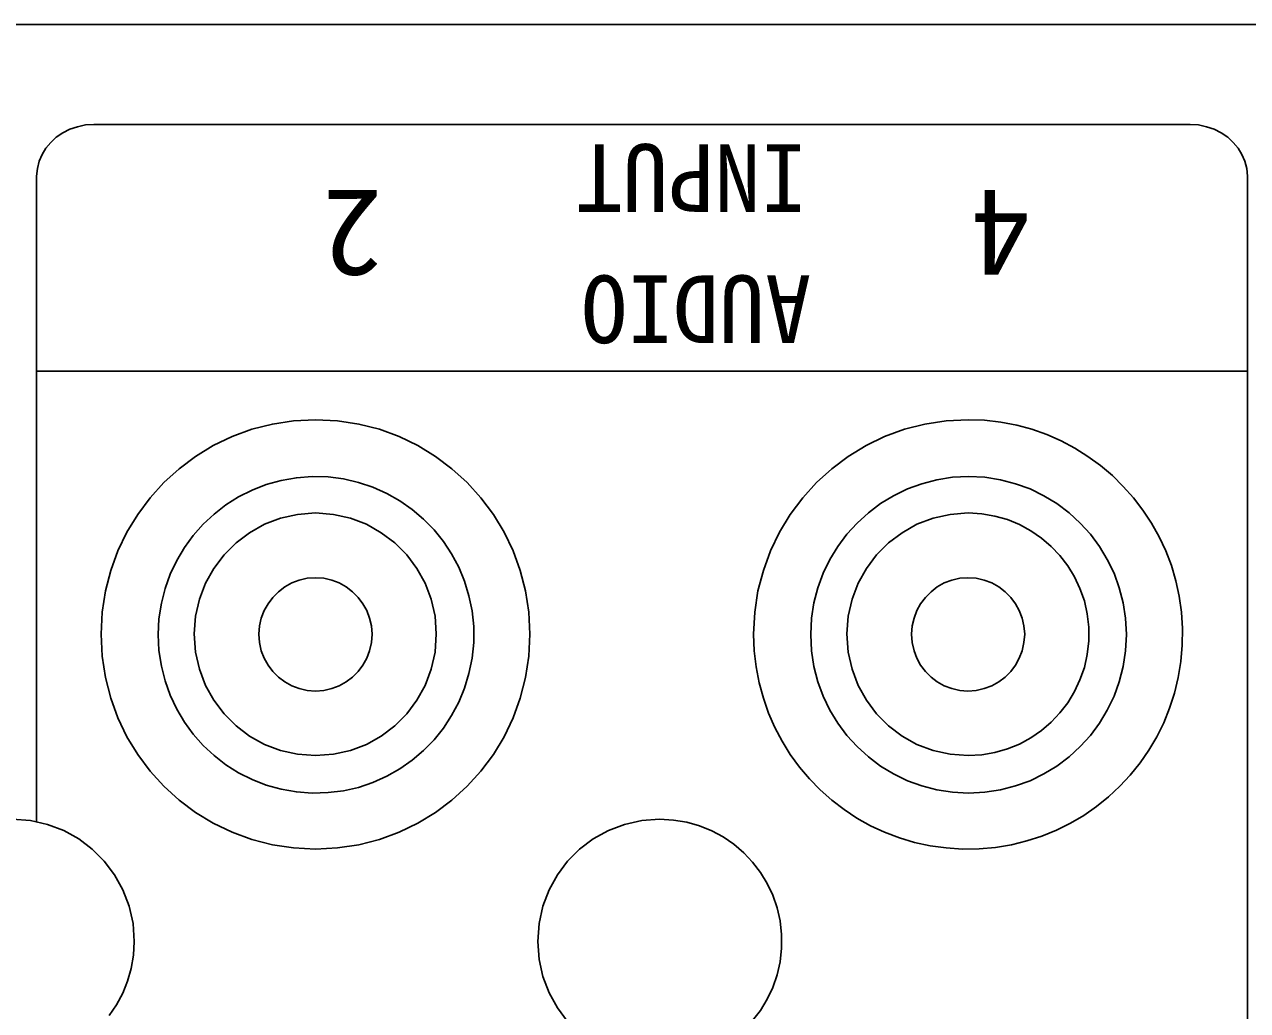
# Model space of a CAD drawing. Units: millimetres on the paper. Extents: x -139 to 141, y -98 to 91.
# Drawn here: x -9.59 to -2.56, y 54.63 to 60.29 of the extents above; entities that cross this region are included whole.
import ezdxf
from ezdxf.enums import TextEntityAlignment as Align

# ---------------------------------------------------------------- set-up
doc = ezdxf.new("R2010")
doc.units = ezdxf.units.MM
doc.layers.add('0-1_外形線', color=4, linetype='Continuous')
doc.styles.add('ＭＳ ゴシック', font='')
doc.styles.get('ＭＳ ゴシック').set_extended_font_data('MS Gothic')

msp = doc.modelspace()

# ---------------------------------------------------------------- linework, layer by layer
at = {"layer": '0-1_外形線'}
msp.add_line((30.556, 60.29), (-42.913, 60.29), dxfattribs=at)
for points in [[(-9.516, 59.419), (-9.512, 59.463), (-9.502, 59.504), (-9.485, 59.544), (-9.463, 59.58), (-9.435, 59.613), (-9.403, 59.643), (-9.366, 59.668), (-9.326, 59.688), (-9.282, 59.703), (-9.236, 59.713), (-9.188, 59.716)], [(-9.188, 59.716), (-9.187, 59.716), (-9.186, 59.716), (-9.185, 59.716), (-9.183, 59.716), (-9.18, 59.716), (-9.177, 59.716), (-9.174, 59.716), (-9.169, 59.716), (-9.165, 59.716), (-9.159, 59.716), (-9.154, 59.716), (-9.147, 59.716), (-9.14, 59.716), (-9.133, 59.716), (-9.125, 59.716), (-9.117, 59.716), (-9.108, 59.716), (-9.098, 59.716), (-9.089, 59.716), (-9.078, 59.716), (-9.067, 59.716), (-9.056, 59.716), (-9.044, 59.716), (-9.032, 59.716), (-9.019, 59.716), (-9.006, 59.716), (-8.992, 59.716), (-8.978, 59.716), (-8.963, 59.716), (-8.948, 59.716), (-8.933, 59.716), (-8.917, 59.716), (-8.884, 59.716), (-8.849, 59.716), (-8.812, 59.716), (-8.774, 59.716), (-8.734, 59.716), (-8.693, 59.716), (-8.65, 59.716)], [(-8.65, 59.716), (-8.606, 59.716), (-8.56, 59.716), (-8.513, 59.716), (-8.465, 59.716), (-8.415, 59.716), (-8.364, 59.716), (-8.311, 59.716), (-8.258, 59.716), (-8.203, 59.716), (-8.147, 59.716), (-8.09, 59.716), (-8.032, 59.716), (-7.972, 59.716), (-7.912, 59.716), (-7.851, 59.716), (-7.789, 59.716), (-7.726, 59.716), (-7.662, 59.716), (-7.597, 59.716), (-7.532, 59.716), (-7.465, 59.716), (-7.398, 59.716), (-7.331, 59.716), (-7.262, 59.716), (-7.193, 59.716), (-7.124, 59.716), (-7.054, 59.716), (-6.983, 59.716), (-6.912, 59.716), (-6.769, 59.716), (-6.624, 59.716), (-6.478, 59.716), (-6.331, 59.716), (-6.036, 59.716), (-5.741, 59.716), (-5.594, 59.716), (-5.448, 59.716), (-5.304, 59.716), (-5.16, 59.716)], [(-5.16, 59.716), (-5.089, 59.716), (-5.019, 59.716), (-4.949, 59.716), (-4.879, 59.716), (-4.81, 59.716), (-4.742, 59.716), (-4.674, 59.716), (-4.607, 59.716), (-4.541, 59.716), (-4.475, 59.716), (-4.411, 59.716), (-4.347, 59.716), (-4.284, 59.716), (-4.221, 59.716), (-4.16, 59.716), (-4.1, 59.716), (-4.041, 59.716), (-3.983, 59.716), (-3.926, 59.716), (-3.87, 59.716), (-3.815, 59.716), (-3.761, 59.716), (-3.709, 59.716), (-3.658, 59.716), (-3.608, 59.716), (-3.559, 59.716), (-3.512, 59.716), (-3.466, 59.716), (-3.422, 59.716), (-3.379, 59.716), (-3.338, 59.716), (-3.298, 59.716), (-3.26, 59.716), (-3.224, 59.716), (-3.189, 59.716), (-3.156, 59.716), (-3.14, 59.716), (-3.124, 59.716), (-3.109, 59.716)], [(-3.109, 59.716), (-3.094, 59.716), (-3.08, 59.716), (-3.067, 59.716), (-3.053, 59.716), (-3.041, 59.716), (-3.028, 59.716), (-3.016, 59.716), (-3.005, 59.716), (-2.994, 59.716), (-2.984, 59.716), (-2.974, 59.716), (-2.964, 59.716), (-2.956, 59.716), (-2.947, 59.716), (-2.939, 59.716), (-2.932, 59.716), (-2.925, 59.716), (-2.919, 59.716), (-2.913, 59.716), (-2.908, 59.716), (-2.903, 59.716), (-2.899, 59.716), (-2.895, 59.716), (-2.892, 59.716), (-2.889, 59.716), (-2.887, 59.716), (-2.886, 59.716), (-2.885, 59.716), (-2.885, 59.716)], [(-2.885, 59.716), (-2.837, 59.713), (-2.791, 59.703), (-2.747, 59.688), (-2.707, 59.668), (-2.67, 59.643), (-2.638, 59.613), (-2.61, 59.58), (-2.588, 59.544), (-2.571, 59.504), (-2.561, 59.463), (-2.557, 59.419)], [(-9.516, 58.298), (-9.516, 58.301), (-9.516, 58.311), (-9.516, 58.326), (-9.516, 58.346), (-9.516, 58.372), (-9.516, 58.402), (-9.516, 58.436), (-9.516, 58.473), (-9.516, 58.514), (-9.516, 58.558), (-9.516, 58.653), (-9.516, 58.754), (-9.516, 58.859), (-9.516, 58.963), (-9.516, 59.064), (-9.516, 59.159), (-9.516, 59.203), (-9.516, 59.244), (-9.516, 59.282), (-9.516, 59.316), (-9.516, 59.346), (-9.516, 59.371), (-9.516, 59.391), (-9.516, 59.406), (-9.516, 59.416), (-9.516, 59.419)], [(-2.557, 59.419), (-2.557, 59.416), (-2.557, 59.406), (-2.557, 59.391), (-2.557, 59.371), (-2.557, 59.346), (-2.557, 59.316), (-2.557, 59.282), (-2.557, 59.244), (-2.557, 59.203), (-2.557, 59.159), (-2.557, 59.064), (-2.557, 58.963), (-2.557, 58.859), (-2.557, 58.754), (-2.557, 58.653), (-2.557, 58.558), (-2.557, 58.514), (-2.557, 58.473), (-2.557, 58.436), (-2.557, 58.402), (-2.557, 58.372), (-2.557, 58.346), (-2.557, 58.326), (-2.557, 58.311), (-2.557, 58.301), (-2.557, 58.298)], [(-9.516, 59.274), (-9.516, 59.284), (-9.516, 59.293), (-9.516, 59.302), (-9.516, 59.311), (-9.516, 59.318), (-9.516, 59.326), (-9.516, 59.332), (-9.516, 59.338), (-9.516, 59.343), (-9.516, 59.348), (-9.516, 59.352), (-9.516, 59.356), (-9.516, 59.358), (-9.516, 59.361), (-9.516, 59.362), (-9.516, 59.363), (-9.516, 59.364)], [(-2.557, 59.364), (-2.557, 59.363), (-2.557, 59.362), (-2.557, 59.36), (-2.557, 59.358), (-2.557, 59.354), (-2.557, 59.35), (-2.557, 59.346), (-2.557, 59.34), (-2.557, 59.334), (-2.557, 59.327), (-2.557, 59.32), (-2.557, 59.312), (-2.557, 59.303), (-2.557, 59.293), (-2.557, 59.283), (-2.557, 59.272), (-2.557, 59.261), (-2.557, 59.249), (-2.557, 59.236), (-2.557, 59.222), (-2.557, 59.208), (-2.557, 59.194), (-2.557, 59.178), (-2.557, 59.163), (-2.557, 59.146), (-2.557, 59.129), (-2.557, 59.111), (-2.557, 59.093), (-2.557, 59.074), (-2.557, 59.055), (-2.557, 59.035), (-2.557, 59.014), (-2.557, 58.993), (-2.557, 58.971), (-2.557, 58.949), (-2.557, 58.926), (-2.557, 58.903), (-2.557, 58.879), (-2.557, 58.855)], [(-9.516, 58.487), (-9.516, 58.516), (-9.516, 58.544), (-9.516, 58.572), (-9.516, 58.599), (-9.516, 58.626), (-9.516, 58.653), (-9.516, 58.679), (-9.516, 58.705), (-9.516, 58.731), (-9.516, 58.756), (-9.516, 58.78), (-9.516, 58.804), (-9.516, 58.828), (-9.516, 58.851), (-9.516, 58.874), (-9.516, 58.896), (-9.516, 58.918), (-9.516, 58.94), (-9.516, 58.961), (-9.516, 58.981), (-9.516, 59.001), (-9.516, 59.021), (-9.516, 59.04), (-9.516, 59.058), (-9.516, 59.076), (-9.516, 59.094), (-9.516, 59.111), (-9.516, 59.127), (-9.516, 59.143), (-9.516, 59.159), (-9.516, 59.174), (-9.516, 59.188), (-9.516, 59.202), (-9.516, 59.215), (-9.516, 59.228), (-9.516, 59.241), (-9.516, 59.252), (-9.516, 59.263), (-9.516, 59.274)], [(-2.557, 58.855), (-2.557, 58.83), (-2.557, 58.805), (-2.557, 58.779), (-2.557, 58.752), (-2.557, 58.725), (-2.557, 58.698), (-2.557, 58.67), (-2.557, 58.642), (-2.557, 58.613), (-2.557, 58.584), (-2.557, 58.554), (-2.557, 58.524), (-2.557, 58.493), (-2.557, 58.462), (-2.557, 58.431), (-2.557, 58.399), (-2.557, 58.366), (-2.557, 58.334), (-2.557, 58.3), (-2.557, 58.267), (-2.557, 58.233), (-2.557, 58.198), (-2.557, 58.164), (-2.557, 58.128), (-2.557, 58.093), (-2.557, 58.057), (-2.557, 58.021), (-2.557, 57.984), (-2.557, 57.947), (-2.557, 57.91), (-2.557, 57.872), (-2.557, 57.795), (-2.557, 57.718), (-2.557, 57.639), (-2.557, 57.559), (-2.557, 57.477), (-2.557, 57.395), (-2.557, 57.311), (-2.557, 57.227)], [(-9.516, 55.711), (-9.516, 55.887), (-9.516, 56.063), (-9.516, 56.15), (-9.516, 56.237), (-9.516, 56.323), (-9.516, 56.409), (-9.516, 56.495), (-9.516, 56.58), (-9.516, 56.664), (-9.516, 56.748), (-9.516, 56.832), (-9.516, 56.914), (-9.516, 56.996), (-9.516, 57.077), (-9.516, 57.158), (-9.516, 57.237), (-9.516, 57.316), (-9.516, 57.394), (-9.516, 57.471), (-9.516, 57.547), (-9.516, 57.622), (-9.516, 57.696), (-9.516, 57.768), (-9.516, 57.84), (-9.516, 57.911), (-9.516, 57.98), (-9.516, 58.048), (-9.516, 58.115), (-9.516, 58.18), (-9.516, 58.213), (-9.516, 58.245), (-9.516, 58.276), (-9.516, 58.307), (-9.516, 58.338), (-9.516, 58.369), (-9.516, 58.399), (-9.516, 58.429), (-9.516, 58.458), (-9.516, 58.487)], [(-9.496, 58.298), (-9.5, 58.298), (-9.504, 58.298), (-9.508, 58.298), (-9.511, 58.298), (-9.513, 58.298), (-9.514, 58.298), (-9.515, 58.298), (-9.516, 58.298)], [(-8.898, 58.298), (-8.922, 58.298), (-8.946, 58.298), (-8.97, 58.298), (-8.993, 58.298), (-9.015, 58.298), (-9.037, 58.298), (-9.059, 58.298), (-9.08, 58.298), (-9.101, 58.298), (-9.122, 58.298), (-9.142, 58.298), (-9.161, 58.298), (-9.18, 58.298), (-9.199, 58.298), (-9.217, 58.298), (-9.234, 58.298), (-9.251, 58.298), (-9.268, 58.298), (-9.284, 58.298), (-9.3, 58.298), (-9.315, 58.298), (-9.33, 58.298), (-9.344, 58.298), (-9.357, 58.298), (-9.37, 58.298), (-9.383, 58.298), (-9.395, 58.298), (-9.406, 58.298), (-9.417, 58.298), (-9.428, 58.298), (-9.438, 58.298), (-9.447, 58.298), (-9.456, 58.298), (-9.464, 58.298), (-9.471, 58.298), (-9.478, 58.298), (-9.485, 58.298), (-9.49, 58.298), (-9.496, 58.298)], [(-5.228, 58.298), (-5.387, 58.298), (-5.549, 58.298), (-5.711, 58.298), (-6.036, 58.298), (-6.362, 58.298), (-6.524, 58.298), (-6.685, 58.298), (-6.845, 58.298), (-6.925, 58.298), (-7.003, 58.298), (-7.082, 58.298), (-7.16, 58.298), (-7.237, 58.298), (-7.314, 58.298), (-7.39, 58.298), (-7.466, 58.298), (-7.54, 58.298), (-7.614, 58.298), (-7.687, 58.298), (-7.76, 58.298), (-7.831, 58.298), (-7.902, 58.298), (-7.971, 58.298), (-8.04, 58.298), (-8.108, 58.298), (-8.174, 58.298), (-8.239, 58.298), (-8.304, 58.298), (-8.367, 58.298), (-8.428, 58.298), (-8.489, 58.298), (-8.548, 58.298), (-8.606, 58.298), (-8.662, 58.298), (-8.717, 58.298), (-8.771, 58.298), (-8.823, 58.298), (-8.874, 58.298), (-8.898, 58.298)], [(-2.992, 58.298), (-3.014, 58.298), (-3.035, 58.298), (-3.058, 58.298), (-3.08, 58.298), (-3.103, 58.298), (-3.127, 58.298), (-3.15, 58.298), (-3.175, 58.298), (-3.199, 58.298), (-3.25, 58.298), (-3.302, 58.298), (-3.355, 58.298), (-3.41, 58.298), (-3.467, 58.298), (-3.525, 58.298), (-3.584, 58.298), (-3.644, 58.298), (-3.706, 58.298), (-3.769, 58.298), (-3.833, 58.298), (-3.899, 58.298), (-3.965, 58.298), (-4.033, 58.298), (-4.101, 58.298), (-4.171, 58.298), (-4.242, 58.298), (-4.313, 58.298), (-4.385, 58.298), (-4.459, 58.298), (-4.533, 58.298), (-4.607, 58.298), (-4.683, 58.298), (-4.759, 58.298), (-4.836, 58.298), (-4.913, 58.298), (-4.991, 58.298), (-5.069, 58.298), (-5.148, 58.298), (-5.228, 58.298)], [(-2.557, 58.298), (-2.557, 58.298), (-2.558, 58.298), (-2.56, 58.298), (-2.562, 58.298), (-2.565, 58.298), (-2.568, 58.298), (-2.572, 58.298), (-2.577, 58.298), (-2.582, 58.298), (-2.588, 58.298), (-2.595, 58.298), (-2.602, 58.298), (-2.609, 58.298), (-2.617, 58.298), (-2.626, 58.298), (-2.635, 58.298), (-2.645, 58.298), (-2.655, 58.298), (-2.666, 58.298), (-2.678, 58.298), (-2.69, 58.298), (-2.702, 58.298), (-2.715, 58.298), (-2.729, 58.298), (-2.743, 58.298), (-2.758, 58.298), (-2.773, 58.298), (-2.789, 58.298), (-2.805, 58.298), (-2.821, 58.298), (-2.838, 58.298), (-2.856, 58.298), (-2.874, 58.298), (-2.893, 58.298), (-2.912, 58.298), (-2.931, 58.298), (-2.951, 58.298), (-2.972, 58.298), (-2.992, 58.298)], [(-7.913, 58.02), (-8.039, 58.014), (-8.161, 57.995), (-8.279, 57.965), (-8.393, 57.923), (-8.501, 57.871), (-8.602, 57.809), (-8.697, 57.738), (-8.785, 57.659), (-8.864, 57.571), (-8.935, 57.476), (-8.997, 57.374), (-9.049, 57.267), (-9.09, 57.154), (-9.121, 57.036), (-9.139, 56.914), (-9.146, 56.788)], [(-6.681, 56.788), (-6.687, 56.914), (-6.706, 57.036), (-6.736, 57.154), (-6.777, 57.267), (-6.829, 57.374), (-6.891, 57.476), (-6.962, 57.571), (-7.041, 57.659), (-7.129, 57.738), (-7.224, 57.809), (-7.325, 57.871), (-7.433, 57.923), (-7.546, 57.965), (-7.664, 57.995), (-7.787, 58.014), (-7.913, 58.02)], [(-4.162, 58.02), (-4.288, 58.014), (-4.41, 57.995), (-4.528, 57.965), (-4.642, 57.923), (-4.749, 57.871), (-4.851, 57.809), (-4.946, 57.738), (-5.034, 57.659), (-5.113, 57.571), (-5.184, 57.476), (-5.246, 57.374), (-5.298, 57.267), (-5.339, 57.154), (-5.37, 57.036), (-5.388, 56.914), (-5.395, 56.788), (-5.391, 56.693), (-5.381, 56.6), (-5.363, 56.509), (-5.339, 56.42), (-5.309, 56.335), (-5.273, 56.252), (-5.231, 56.173), (-5.184, 56.097), (-5.132, 56.025), (-5.074, 55.957), (-5.012, 55.894), (-4.946, 55.835), (-4.875, 55.781), (-4.801, 55.732), (-4.723, 55.688), (-4.642, 55.65), (-4.557, 55.618), (-4.47, 55.592), (-4.38, 55.573), (-4.288, 55.56), (-4.194, 55.554), (-4.098, 55.555), (-4.005, 55.563)], [(-3.974, 58.006), (-4.067, 58.017), (-4.162, 58.02)], [(-4.005, 55.563), (-3.913, 55.578), (-3.824, 55.6), (-3.738, 55.628), (-3.654, 55.662), (-3.574, 55.702), (-3.497, 55.747), (-3.424, 55.798), (-3.355, 55.854), (-3.29, 55.914), (-3.23, 55.979), (-3.174, 56.049), (-3.124, 56.122), (-3.078, 56.199), (-3.038, 56.279), (-3.004, 56.363), (-2.976, 56.449), (-2.955, 56.539), (-2.94, 56.631), (-2.931, 56.724), (-2.93, 56.82), (-2.936, 56.914), (-2.949, 57.006), (-2.968, 57.095), (-2.994, 57.182), (-3.026, 57.267), (-3.064, 57.348), (-3.108, 57.426), (-3.157, 57.5), (-3.211, 57.571), (-3.27, 57.637), (-3.333, 57.699), (-3.401, 57.757), (-3.473, 57.809), (-3.548, 57.857), (-3.627, 57.898), (-3.71, 57.934), (-3.795, 57.965), (-3.883, 57.989), (-3.974, 58.006)], [(-7.178, 57.321), (-7.232, 57.387), (-7.292, 57.449), (-7.358, 57.504), (-7.428, 57.554), (-7.503, 57.596), (-7.583, 57.632), (-7.666, 57.66), (-7.752, 57.68), (-7.841, 57.691), (-7.933, 57.693), (-8.023, 57.686), (-8.111, 57.671), (-8.196, 57.647), (-8.277, 57.615), (-8.355, 57.576), (-8.428, 57.53), (-8.496, 57.477), (-8.559, 57.419), (-8.616, 57.355), (-8.667, 57.285), (-8.711, 57.211), (-8.748, 57.133), (-8.778, 57.051), (-8.799, 56.966), (-8.813, 56.877), (-8.817, 56.787)], [(-4.159, 57.693), (-4.251, 57.689), (-4.341, 57.675), (-4.428, 57.652), (-4.511, 57.622), (-4.591, 57.583), (-4.666, 57.538), (-4.735, 57.485), (-4.8, 57.426), (-4.859, 57.362), (-4.911, 57.292), (-4.957, 57.217), (-4.995, 57.138), (-5.025, 57.055), (-5.048, 56.968), (-5.062, 56.879), (-5.066, 56.787)], [(-4.159, 55.875), (-4.066, 55.88), (-3.976, 55.893), (-3.89, 55.916), (-3.806, 55.946), (-3.727, 55.985), (-3.652, 56.03), (-3.582, 56.083), (-3.518, 56.142), (-3.459, 56.206), (-3.407, 56.277), (-3.362, 56.352), (-3.323, 56.431), (-3.293, 56.515), (-3.271, 56.603), (-3.257, 56.693), (-3.252, 56.787), (-3.257, 56.879), (-3.271, 56.968), (-3.293, 57.055), (-3.323, 57.138), (-3.362, 57.217), (-3.407, 57.292), (-3.459, 57.362), (-3.518, 57.426), (-3.582, 57.485), (-3.652, 57.538), (-3.727, 57.583), (-3.806, 57.622), (-3.89, 57.652), (-3.976, 57.675), (-4.066, 57.689), (-4.159, 57.693)], [(-7.913, 57.484), (-8.016, 57.476), (-8.114, 57.454), (-8.207, 57.419), (-8.292, 57.371), (-8.37, 57.313), (-8.439, 57.244), (-8.497, 57.166), (-8.545, 57.081), (-8.58, 56.989), (-8.602, 56.891), (-8.61, 56.789)], [(-7.219, 56.789), (-7.226, 56.891), (-7.248, 56.989), (-7.283, 57.081), (-7.33, 57.166), (-7.389, 57.244), (-7.457, 57.313), (-7.535, 57.371), (-7.62, 57.419), (-7.712, 57.454), (-7.81, 57.476), (-7.913, 57.484)], [(-4.162, 57.484), (-4.265, 57.476), (-4.363, 57.454), (-4.456, 57.419), (-4.541, 57.371), (-4.619, 57.313), (-4.688, 57.244), (-4.746, 57.166), (-4.794, 57.081), (-4.829, 56.989), (-4.851, 56.891), (-4.859, 56.789)], [(-4.162, 56.091), (-4.084, 56.095), (-4.008, 56.108), (-3.935, 56.129), (-3.866, 56.157), (-3.801, 56.192), (-3.74, 56.234), (-3.684, 56.282), (-3.634, 56.336), (-3.589, 56.394), (-3.55, 56.458), (-3.519, 56.525), (-3.494, 56.597), (-3.477, 56.671), (-3.469, 56.749), (-3.469, 56.828), (-3.477, 56.905), (-3.494, 56.979), (-3.519, 57.05), (-3.55, 57.117), (-3.589, 57.18), (-3.634, 57.239), (-3.684, 57.292), (-3.74, 57.34), (-3.801, 57.382), (-3.866, 57.417), (-3.935, 57.446), (-4.008, 57.466), (-4.084, 57.479), (-4.162, 57.484)], [(-8.817, 56.787), (-8.813, 56.695), (-8.799, 56.605), (-8.778, 56.519), (-8.748, 56.437), (-8.711, 56.358), (-8.667, 56.283), (-8.616, 56.214), (-8.559, 56.149), (-8.496, 56.091), (-8.428, 56.038), (-8.355, 55.992), (-8.277, 55.953), (-8.196, 55.921), (-8.111, 55.898), (-8.023, 55.882), (-7.933, 55.875), (-7.841, 55.878), (-7.752, 55.889), (-7.666, 55.908), (-7.583, 55.936), (-7.503, 55.972), (-7.428, 56.014), (-7.358, 56.064), (-7.292, 56.119), (-7.232, 56.181), (-7.178, 56.248), (-7.131, 56.32), (-7.09, 56.397), (-7.057, 56.477), (-7.031, 56.562), (-7.013, 56.65), (-7.004, 56.74), (-7.004, 56.832), (-7.013, 56.922), (-7.031, 57.009), (-7.057, 57.092), (-7.09, 57.173), (-7.131, 57.249), (-7.178, 57.321)], [(-2.557, 57.227), (-2.557, 57.141), (-2.557, 57.055), (-2.557, 56.967), (-2.557, 56.879), (-2.557, 56.79), (-2.557, 56.7), (-2.557, 56.61), (-2.557, 56.519), (-2.557, 56.427), (-2.557, 56.335), (-2.557, 56.242), (-2.557, 56.149), (-2.557, 56.056), (-2.557, 55.867), (-2.557, 55.678), (-2.557, 55.488), (-2.557, 55.297), (-2.557, 55.106), (-2.557, 54.916), (-2.557, 54.727), (-2.557, 54.538)], [(-7.914, 57.112), (-7.961, 57.109), (-8.007, 57.098), (-8.05, 57.082), (-8.09, 57.059), (-8.126, 57.032), (-8.158, 56.999), (-8.186, 56.963), (-8.208, 56.923), (-8.225, 56.88), (-8.235, 56.835), (-8.238, 56.788)], [(-7.588, 56.788), (-7.592, 56.835), (-7.602, 56.88), (-7.619, 56.923), (-7.641, 56.963), (-7.668, 56.999), (-7.7, 57.032), (-7.737, 57.059), (-7.777, 57.082), (-7.82, 57.098), (-7.866, 57.109), (-7.914, 57.112)], [(-4.163, 57.112), (-4.21, 57.109), (-4.256, 57.098), (-4.299, 57.082), (-4.339, 57.059), (-4.375, 57.032), (-4.407, 56.999), (-4.435, 56.963), (-4.457, 56.923), (-4.473, 56.88), (-4.484, 56.835), (-4.487, 56.788), (-4.484, 56.74), (-4.473, 56.693), (-4.457, 56.65), (-4.435, 56.61), (-4.407, 56.573), (-4.375, 56.541), (-4.339, 56.514), (-4.299, 56.492), (-4.256, 56.475), (-4.21, 56.465), (-4.163, 56.461)], [(-3.837, 56.788), (-3.841, 56.835), (-3.851, 56.88), (-3.868, 56.923), (-3.89, 56.963), (-3.917, 56.999), (-3.949, 57.032), (-3.986, 57.059), (-4.025, 57.082), (-4.069, 57.098), (-4.115, 57.109), (-4.163, 57.112)], [(-9.146, 56.788), (-9.139, 56.662), (-9.121, 56.539), (-9.09, 56.42), (-9.049, 56.307), (-8.997, 56.199), (-8.935, 56.097), (-8.864, 56.002), (-8.785, 55.914), (-8.697, 55.835), (-8.602, 55.764), (-8.501, 55.702), (-8.393, 55.65), (-8.279, 55.609), (-8.161, 55.578), (-8.039, 55.56), (-7.913, 55.553)], [(-8.61, 56.789), (-8.602, 56.685), (-8.58, 56.587), (-8.545, 56.494), (-8.497, 56.408), (-8.439, 56.331), (-8.37, 56.262), (-8.292, 56.203), (-8.207, 56.155), (-8.114, 56.12), (-8.016, 56.098), (-7.913, 56.091)], [(-8.238, 56.788), (-8.235, 56.74), (-8.225, 56.693), (-8.208, 56.65), (-8.186, 56.61), (-8.158, 56.573), (-8.126, 56.541), (-8.09, 56.514), (-8.05, 56.492), (-8.007, 56.475), (-7.961, 56.465), (-7.914, 56.461)], [(-7.914, 56.461), (-7.866, 56.465), (-7.82, 56.475), (-7.777, 56.492), (-7.737, 56.514), (-7.7, 56.541), (-7.668, 56.573), (-7.641, 56.61), (-7.619, 56.65), (-7.602, 56.693), (-7.592, 56.74), (-7.588, 56.788)], [(-7.913, 56.091), (-7.81, 56.098), (-7.712, 56.12), (-7.62, 56.155), (-7.535, 56.203), (-7.457, 56.262), (-7.389, 56.331), (-7.33, 56.408), (-7.283, 56.494), (-7.248, 56.587), (-7.226, 56.685), (-7.219, 56.789)], [(-7.913, 55.553), (-7.787, 55.56), (-7.664, 55.578), (-7.546, 55.609), (-7.433, 55.65), (-7.325, 55.702), (-7.224, 55.764), (-7.129, 55.835), (-7.041, 55.914), (-6.962, 56.002), (-6.891, 56.097), (-6.829, 56.199), (-6.777, 56.307), (-6.736, 56.42), (-6.706, 56.539), (-6.687, 56.662), (-6.681, 56.788)], [(-5.066, 56.787), (-5.062, 56.693), (-5.048, 56.603), (-5.025, 56.515), (-4.995, 56.431), (-4.957, 56.352), (-4.911, 56.277), (-4.859, 56.206), (-4.8, 56.142), (-4.735, 56.083), (-4.666, 56.03), (-4.591, 55.985), (-4.511, 55.946), (-4.428, 55.916), (-4.341, 55.893), (-4.251, 55.88), (-4.159, 55.875)], [(-4.859, 56.789), (-4.851, 56.685), (-4.829, 56.587), (-4.794, 56.494), (-4.746, 56.408), (-4.688, 56.331), (-4.619, 56.262), (-4.541, 56.203), (-4.456, 56.155), (-4.363, 56.12), (-4.265, 56.098), (-4.162, 56.091)], [(-4.163, 56.461), (-4.115, 56.465), (-4.069, 56.475), (-4.025, 56.492), (-3.986, 56.514), (-3.949, 56.541), (-3.917, 56.573), (-3.89, 56.61), (-3.868, 56.65), (-3.851, 56.693), (-3.841, 56.74), (-3.837, 56.788)], [(-8.955, 55.023), (-8.962, 55.127), (-8.984, 55.226), (-9.02, 55.319), (-9.068, 55.405), (-9.127, 55.484), (-9.196, 55.553), (-9.274, 55.612), (-9.36, 55.66), (-9.453, 55.695), (-9.552, 55.717), (-9.656, 55.725)], [(-5.935, 55.725), (-6.038, 55.717), (-6.137, 55.695), (-6.23, 55.66), (-6.317, 55.612), (-6.395, 55.553), (-6.464, 55.484), (-6.523, 55.405), (-6.571, 55.319), (-6.606, 55.226), (-6.628, 55.127), (-6.636, 55.023)], [(-5.401, 54.568), (-5.356, 54.627), (-5.317, 54.691), (-5.285, 54.759), (-5.26, 54.831), (-5.243, 54.906), (-5.234, 54.984), (-5.234, 55.063), (-5.243, 55.141), (-5.26, 55.216), (-5.285, 55.288), (-5.317, 55.356), (-5.356, 55.419), (-5.401, 55.478), (-5.452, 55.532), (-5.508, 55.581), (-5.57, 55.623), (-5.636, 55.658), (-5.706, 55.687), (-5.779, 55.708), (-5.856, 55.72), (-5.935, 55.725)], [(-9.099, 54.597), (-9.057, 54.659), (-9.021, 54.725), (-8.993, 54.794), (-8.972, 54.868), (-8.959, 54.944), (-8.955, 55.023)], [(-6.636, 55.023), (-6.628, 54.92), (-6.606, 54.821), (-6.571, 54.728), (-6.523, 54.641), (-6.464, 54.563), (-6.395, 54.494), (-6.317, 54.435), (-6.23, 54.387), (-6.137, 54.352), (-6.038, 54.33), (-5.935, 54.322)]]:
    msp.add_lwpolyline(points, dxfattribs=at)

# ---------------------------------------------------------------- texts
at = {"layer": '0-1_外形線', "style": 'ＭＳ ゴシック'}
for s, height, p in [('INPUT', 0.3887, (-5.091, 59.719)), ('2', 0.4997, (-7.53, 59.489)), ('4', 0.4997, (-3.805, 59.489)), ('AUDIO', 0.3887, (-5.064, 58.965))]:
    msp.add_text(s, height=height, rotation=180, dxfattribs=at).set_placement(p, align=Align.BOTTOM_LEFT)

doc.saveas('drawing.dxf')
